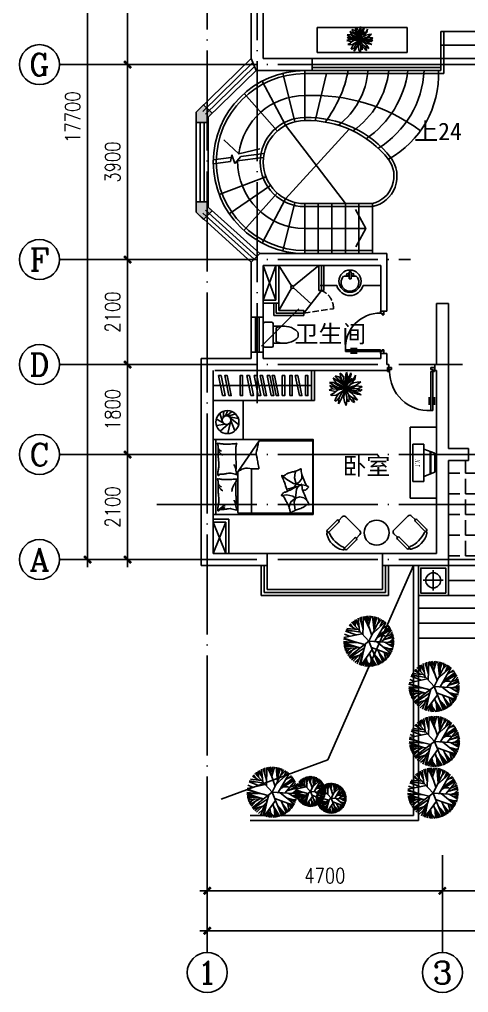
# Model space of a CAD drawing. Extents: x 68494 to 246694, y -171764 to -76879.
# Drawn here: x 95034 to 104010, y -140323 to -120858 of the extents above; entities that cross this region are included whole.
import ezdxf
from ezdxf.enums import TextEntityAlignment as Align

# ---------------------------------------------------------------- set-up
doc = ezdxf.new("R2010")
doc.units = 0
doc.header["$LTSCALE"] = 1000
doc.header["$MEASUREMENT"] = 0
for name, pattern in [('DASH', [0.35, 0.25, -0.1]), ('DOTE', [2.42, 2, -0.2, 0.02, -0.2]), ('HIDDEN', [7.5, 5, -2.5])]:
    doc.linetypes.add(name, pattern=pattern)
doc.layers.get('0').update_dxf_attribs({"linetype": 'CONTINUOUS'})
for name, color, linetype in [('AXIS', 3, 'CONTINUOUS'), ('AXIS_TEXT', 7, 'CONTINUOUS'), ('DOTE', 1, 'DOTE'), ('STAIR', 2, 'CONTINUOUS'), ('TOILET', 7, 'CONTINUOUS'), ('WALL', 4, 'CONTINUOUS'), ('WINDOW', 51, 'CONTINUOUS'), ('WINDOW_TEXT', 7, 'CONTINUOUS'), ('XIAN', 30, 'CONTINUOUS'), ('家具', 30, 'CONTINUOUS'), ('细部标注', 3, 'CONTINUOUS')]:
    doc.layers.add(name, color=color, linetype=linetype)
doc.styles.add('COMPLEX', font='COMPLEX')
doc.styles.add('DIM_FONT', font='SIMPLEX', dxfattribs={"width": 0.8})
doc.styles.add('HZTXT', font='', dxfattribs={"width": 0.7, "height": 600})
doc.styles.get("Standard").update_dxf_attribs({"font": ''})
doc.styles.get('HZTXT').set_extended_font_data('FangSong_GB2312')
doc.styles.get('Standard').set_extended_font_data('KaiTi_GB2312')
doc.dimstyles.new('AXIS', dxfattribs={"dimtxt": 300, "dimasz": 1, "dimexe": 250, "dimexo": 300, "dimgap": 150, "dimtad": 1, "dimdec": 0, "dimzin": 0, "dimdsep": 46, "dimtxsty": 'DIM_FONT', "dimblk": '_DIMX', "dimblk1": 'DIMBK1', "dimblk2": 'DIMBK1', "dimcen": 1, "dimse1": 1, "dimse2": 1, "dimclrt": 7, "dimadec": 0, "dimazin": 0, "dimtfac": 1, "dimtdec": 0, "dimtix": 1, "dimtmove": 2, "dimatfit": 3, "dimldrblk": '_DIMX', "dimfxl": 1, "dimtvp": 1.5, "dimtolj": 1, "dimtzin": 0, "dimarcsym": 0})

# ---------------------------------------------------------------- blocks, each defined once
blk = doc.blocks.new('_DIMX')
blk.add_line((-150, 0), (150, 0))
at = {"const_width": 50}
blk.add_lwpolyline([(-70, -70), (70, 70)], dxfattribs=at)
blk = doc.blocks.new('*D287')
at = {"color": 0, "linetype": 'ByBlock', "transparency": 16777216}
blk.add_line((114586, -139086), (98788, -139086), dxfattribs=at)
at = {"color": 0, "linetype": 'ByBlock', "transparency": 16777216, "rotation": 180.0000000000004}
blk.add_blockref('_DIMX', (98787, -139086), dxfattribs=at)
at = {"color": 0, "linetype": 'ByBlock', "transparency": 16777216}
blk.add_blockref('_DIMX', (114587, -139086), dxfattribs=at)
at = {"color": 7, "linetype": 'ByBlock', "transparency": 16777216, "insert": (105209, -138786), "char_height": 300, "attachment_point": 5, "style": 'DIM_FONT'}
blk.add_mtext('\\A1;15800', dxfattribs=at)
blk = doc.blocks.new('DIMBK1')
at = {"color": 0}
blk.add_line((-1, 0), (1, 0), dxfattribs=at)
blk.add_circle((0, 0), 0.25, dxfattribs=at)
blk = doc.blocks.new('_AXISO')
blk.add_circle((0, 0), 0.5)
at = {"layer": 'AXIS_TEXT', "style": 'COMPLEX', "width": 1.041667}
blk.add_attdef('A', text='', height=0.56, dxfattribs=at).set_placement((-0.25, -0.28), (0.25, -0.28), align=Align.FIT)
blk = doc.blocks.new('*D280')
at = {"color": 0, "linetype": 'ByBlock', "transparency": 16777216}
blk.add_line((97195, -127762), (97195, -129560), dxfattribs=at)
for p, rotation in [((97195, -127761), 90), ((97195, -129561), 270)]:
    blk.add_blockref('_DIMX', p, dxfattribs=dict(at, rotation=rotation))
at = {"color": 7, "linetype": 'ByBlock', "transparency": 16777216, "insert": (96895, -128661), "char_height": 300, "attachment_point": 5, "rotation": 90, "style": 'DIM_FONT'}
blk.add_mtext('\\A1;1800', dxfattribs=at)
blk = doc.blocks.new('*D279')
at = {"color": 0, "linetype": 'ByBlock', "transparency": 16777216}
blk.add_line((96395, -113963), (96395, -131660), dxfattribs=at)
for p, rotation in [((96395, -113962), 90), ((96395, -131661), 270)]:
    blk.add_blockref('_DIMX', p, dxfattribs=dict(at, rotation=rotation))
at = {"color": 7, "linetype": 'ByBlock', "transparency": 16777216, "insert": (96095, -122812), "char_height": 300, "attachment_point": 5, "rotation": 90, "style": 'DIM_FONT'}
blk.add_mtext('\\A1;17700', dxfattribs=at)
blk = doc.blocks.new('*D278')
at = {"color": 0, "linetype": 'ByBlock', "transparency": 16777216}
blk.add_line((103486, -138287), (98788, -138287), dxfattribs=at)
at = {"color": 0, "linetype": 'ByBlock', "transparency": 16777216, "rotation": 180}
blk.add_blockref('_DIMX', (98787, -138287), dxfattribs=at)
at = {"color": 0, "linetype": 'ByBlock', "transparency": 16777216}
blk.add_blockref('_DIMX', (103487, -138287), dxfattribs=at)
at = {"color": 7, "linetype": 'ByBlock', "transparency": 16777216, "insert": (101137, -137987), "char_height": 300, "attachment_point": 5, "style": 'DIM_FONT'}
blk.add_mtext('\\A1;4700', dxfattribs=at)
blk = doc.blocks.new('*D277')
at = {"color": 0, "linetype": 'ByBlock', "transparency": 16777216}
blk.add_line((105986, -138287), (103488, -138287), dxfattribs=at)
at = {"color": 0, "linetype": 'ByBlock', "transparency": 16777216, "rotation": 180}
blk.add_blockref('_DIMX', (103487, -138287), dxfattribs=at)
at = {"color": 0, "linetype": 'ByBlock', "transparency": 16777216}
blk.add_blockref('_DIMX', (105987, -138287), dxfattribs=at)
at = {"color": 7, "linetype": 'ByBlock', "transparency": 16777216, "insert": (104737, -137987), "char_height": 300, "attachment_point": 5, "style": 'DIM_FONT'}
blk.add_mtext('\\A1;2500', dxfattribs=at)
blk = doc.blocks.new('M_F12')
for p, q in [((-217, 272), (-301, 404)), ((-173, 169), (-281, 418)), ((-230, 401), (-268, 426)), ((-100, 254), (-258, 432)), ((-188, 353), (-230, 448)), ((-157, 318), (-210, 458)), ((-160, 406), (-203, 461)), ((3, -3), (-187, 473)), ((-25, 291), (-150, 481)), ((-91, 392), (-119, 490)), ((-7, 239), (-97, 495)), ((-45, 438), (-80, 498)), ((-63, 162), (166, 478)), ((-42, 338), (-48, 502)), ((38, 410), (-32, 504)), ((55, 324), (19, 505)), ((84, 365), (44, 503)), ((65, 431), (77, 499)), ((70, 48), (192, 468)), ((74, 400), (125, 490)), ((112, 194), (171, 476)), ((112, 194), (316, 397)), ((154, 236), (234, 449)), ((193, 340), (281, 422)), ((-366, 136), (-460, 205)), ((-158, 7), (-444, 238)), ((-435, 254), (-300, 215)), ((-339, 152), (-435, 254)), ((-47, 123), (-430, 262)), ((-369, 272), (-415, 286)), ((-322, 223), (-400, 306)), ((-350, 252), (-380, 330)), ((-324, 317), (-367, 344)), ((-300, 215), (-344, 368)), ((-316, 273), (-333, 377)), ((-200, 231), (-321, 388)), ((3, -3), (406, 307)), ((93, 128), (390, 326)), ((192, 274), (382, 335)), ((192, 142), (392, 324)), ((250, 292), (349, 369)), ((251, 126), (449, 241)), ((331, 172), (426, 278)), ((402, 157), (459, 221)), ((3, -3), (-505, 29)), ((-372, 20), (-505, -19)), ((-449, -3), (-505, 4)), ((-407, 22), (-503, 44)), ((-399, 67), (-501, 57)), ((-416, 7), (-501, -67)), ((-419, 80), (-497, 87)), ((-316, 17), (-489, 122)), ((-420, 150), (-483, 142)), ((-293, 116), (-476, 165)), ((-251, 13), (-452, -229)), ((-116, 4), (-337, -380)), ((87, 61), (509, -51)), ((164, 121), (490, 141)), ((202, 123), (510, 27)), ((206, 30), (511, 4)), ((286, 97), (502, 95)), ((293, 22), (510, 21)), ((304, 4), (507, -65)), ((338, 81), (510, 21)), ((356, 133), (472, 193)), ((368, 96), (497, 116)), ((396, 63), (506, 69)), ((433, 173), (482, 166)), ((441, 138), (487, 151)), ((-387, -61), (-499, -80)), ((-289, -32), (-497, -92)), ((-346, -49), (-491, -123)), ((-348, -104), (-482, -153)), ((-415, -129), (-469, -192)), ((-266, -173), (-445, -242)), ((-158, -70), (-441, -241)), ((-184, -114), (-420, -284)), ((-225, -110), (-320, -109)), ((-74, -158), (-320, -395)), ((3, -3), (-224, -458)), ((-55, -120), (73, -506)), ((3, -3), (352, -384)), ((121, -132), (109, -500)), ((143, -155), (505, -79)), ((171, -186), (456, -234)), ((257, -131), (468, -208)), ((390, -103), (491, -144)), ((-374, -215), (-432, -266)), ((-337, -224), (-414, -293)), ((-313, -285), (-402, -309)), ((-263, -252), (-384, -333)), ((-141, -223), (-328, -389)), ((-255, -375), (-303, -409)), ((-225, -304), (-276, -427)), ((-165, -340), (-259, -438)), ((-114, -344), (-159, -485)), ((-117, -244), (-110, -498)), ((-101, -211), (-72, -506)), ((13, -325), (-43, -509)), ((-12, -249), (101, -502)), ((118, -248), (185, -478)), ((149, -356), (149, -490)), ((191, -208), (219, -463)), ((200, -294), (276, -432)), ((208, -363), (266, -438)), ((220, -240), (441, -261)), ((272, -245), (396, -326)), ((278, -303), (279, -430)), ((279, -361), (302, -414)), ((289, -206), (463, -220)), ((308, -336), (318, -402)), ((331, -283), (375, -349)), ((-193, -396), (-183, -476)), ((-141, -428), (-132, -493)), ((-8, -392), (46, -509)), ((11, -432), (-4, -511))]:
    blk.add_line(p, q)
at = {"width": 0.8, "flags": 9}
for tag, p in [('YSIZE', (-6, 0)), ('XSIZE', (-6, 0)), ('YSIZE', (3, 0)), ('XSIZE', (0, -6))]:
    blk.add_attdef(tag, p, '', height=0.2, dxfattribs=at)
blk = doc.blocks.new('M_C54TQD')
for p, q in [((0, -52), (1500, -52)), ((26, -509), (26, -1968)), ((853, -489), (46, -489)), ((853, -489), (1472, -916)), ((46, -761), (915, -761)), ((1472, -1968), (1472, -916)), ((161, -1514), (137, -1518)), ((255, -1552), (161, -1514)), ((324, -1645), (255, -1552)), ((395, -1471), (369, -1593)), ((381, -1368), (395, -1471)), ((528, -1559), (509, -1470)), ((698, -1472), (623, -1603)), ((778, -1368), (698, -1472)), ((90, -1638), (87, -1645)), ((188, -1621), (90, -1638)), ((257, -1618), (188, -1621)), ((324, -1645), (257, -1618)), ((369, -1593), (324, -1645)), ((324, -1645), (510, -1664)), ((324, -1645), (355, -1728)), ((355, -1728), (335, -1810)), ((510, -1664), (560, -1700)), ((548, -1617), (528, -1559)), ((605, -1658), (548, -1617)), ((560, -1700), (572, -1709)), ((605, -1658), (594, -1752)), ((623, -1603), (605, -1658)), ((605, -1658), (734, -1626)), ((605, -1658), (655, -1721)), ((655, -1721), (720, -1769)), ((734, -1626), (837, -1640)), ((837, -1640), (873, -1660)), ((335, -1810), (281, -1873)), ((592, -1767), (580, -1861)), ((720, -1769), (813, -1769)), ((46, -1988), (1452, -1988))]:
    blk.add_line(p, q)
blk.add_lwpolyline([(0, -2000), (0, 0), (1500, 0), (1500, -2000)], close=True)
for points in [[(101, -127, -0.263368), (73, -108, -0.494818), (82, -89, -0.049225), (100, -88, -0.036831), (124, -89, -0.031893), (161, -97, 0.035782), (195, -104, 0.032941), (285, -110, 0.026564), (396, -104, 0.017905), (434, -99, -0.033397), (454, -97, -0.03204), (491, -97, 0.018442), (555, -101, 0.010837), (620, -100, 0.014624), (668, -97, 0.111249), (691, -89, -0.153708), (708, -86, -0.076444), (715, -87, -0.215512), (717, -89, -0.585858), (714, -92, 0.363489), (709, -95, 0.191716), (709, -106, -0.129675), (711, -123, -0.01735), (708, -140, 0.019326), (706, -155, 0.018818), (699, -223, 0.021828), (698, -283, 0.006204), (700, -316, 0.001963), (706, -423, 0.028341), (710, -459, -0.117014), (709, -468, -0.36606), (708, -469, -0.03973), (694, -466, -0.048309), (681, -461, 0.062981), (670, -457, 0.04058), (647, -454, 0.014345), (580, -451, 0.005484), (454, -452, 0.007153), (358, -455, 0.008762), (316, -458, -0.008153), (270, -461, -0.06251), (213, -456, 0.078669), (167, -454, 0.047825), (145, -459, -0.034494), (114, -466, -0.023571), (89, -469, -0.510228), (88, -468), (95, -438), (116, -356, 0.073041), (118, -336, 0.023305), (112, -275, 0.018299), (108, -252, -0.01097), (101, -214, -0.042281), (98, -180, -0.027201), (101, -126)], [(99, -143, -0.05369), (114, -156, -0.070312), (122, -168, -0.015448), (125, -177, -0.013244), (129, -187, -0.082127), (132, -205, -0.064164), (129, -228)], [(101, -127, -0.077379), (136, -152, -0.077379), (161, -187, -0.047525), (171, -211, -0.047525), (176, -238)], [(575, -101, 0.027842), (551, -111, 0.048685), (539, -119, 0.023666), (511, -144, 0.031223), (492, -164, 0.046801), (486, -172, 0.023191), (478, -189)], [(657, -95, 0.088153), (622, -98, 0.088153), (591, -114, 0.077547), (569, -135, 0.077547), (555, -162)], [(810, -127, -0.263368), (782, -108, -0.494818), (791, -89, -0.049225), (809, -88, -0.036831), (833, -89, -0.031893), (871, -97, 0.035782), (905, -104, 0.032941), (994, -110, 0.026564), (1106, -104, 0.017905), (1143, -99, -0.033397), (1163, -97, -0.03204), (1200, -97, 0.018442), (1265, -101, 0.010837), (1329, -100, 0.014624), (1377, -97, 0.111249), (1400, -89, -0.153708), (1417, -86, -0.076444), (1424, -87, -0.215512), (1426, -89, -0.585858), (1423, -92, 0.363489), (1419, -95, 0.191716), (1419, -106, -0.129675), (1421, -123, -0.01735), (1418, -140, 0.019326), (1415, -155, 0.018818), (1408, -223, 0.021828), (1407, -283, 0.006204), (1409, -316, 0.001963), (1415, -423, 0.028341), (1419, -459, -0.117014), (1419, -468, -0.36606), (1417, -469, -0.03973), (1404, -466, -0.048309), (1390, -461, 0.062981), (1379, -457, 0.04058), (1356, -454, 0.014345), (1289, -451, 0.005484), (1164, -452, 0.007153), (1067, -455, 0.008762), (1025, -458, -0.008153), (979, -461, -0.06251), (922, -456, 0.078669), (877, -454, 0.047825), (854, -459, -0.034494), (823, -466, -0.023571), (798, -469, -0.510228), (797, -468), (805, -438), (825, -356, 0.073041), (827, -336, 0.023305), (821, -275, 0.018299), (817, -252, -0.01097), (810, -214, -0.042281), (807, -180, -0.027201), (810, -126)], [(1284, -101, 0.027842), (1260, -111, 0.048685), (1248, -119, 0.023666), (1220, -144, 0.031223), (1201, -164, 0.046801), (1196, -172, 0.023191), (1188, -189)], [(1366, -95, 0.088153), (1332, -98, 0.088153), (1300, -114, 0.077547), (1279, -135, 0.077547), (1265, -162)], [(661, -455, 0.016108), (622, -429, 0.024599), (595, -414, 0.009477), (546, -391, 0.015937), (516, -378, 0.072521), (500, -375, 0.033339), (463, -375)], [(191, -454, 0.009729), (219, -445, 0.009729), (246, -435, 0.007971), (267, -426, 0.007971), (289, -416)], [(853, -489, -0.085272), (917, -599, -0.124044), (926, -686), (912, -782), (914, -912)], [(901, -454, 0.009729), (928, -445, 0.009729), (955, -435, 0.007971), (977, -426, 0.007971), (998, -416)], [(914, -912, 0.007867), (1032, -894, 0.009508), (1128, -876, 0.006616), (1193, -862, -0.023828), (1212, -858, -0.080713), (1230, -859, -0.009591), (1383, -891, -0.013133), (1416, -899, -0.007859), (1472, -916)], [(464, -1480, 0.025626), (476, -1478, 0.0108), (605, -1436, 0.00456), (692, -1405, 0.01125), (727, -1391, 0.069394), (746, -1380, -0.079756), (763, -1371, -0.106399), (778, -1368, -0.328642), (782, -1372, -0.299547), (779, -1378, 0.189917), (774, -1387, 0.033518), (773, -1397, 0.075627), (773, -1402, 0.053489), (776, -1410, 0.017838), (788, -1432, 0.038394), (805, -1456, -0.059529), (816, -1472, -0.035943), (826, -1498, -0.011245), (852, -1585, -0.006203), (862, -1624, 0.010783), (868, -1647, 0.019485), (873, -1660, 0.005062), (892, -1710, 0.101392), (909, -1736, -0.223768), (914, -1749, -0.25558), (911, -1754, -0.081563), (895, -1759, -0.071805), (878, -1759, 0.069985), (861, -1759, 0.03546), (801, -1772, 0.029432), (732, -1797, 0.001554), (699, -1811, -0.00152), (665, -1826, -0.004735), (629, -1840, 0.00382), (586, -1859, 0.296001), (564, -1891, -0.649774), (542, -1900, -0.02319), (538, -1895, 0.0288), (534, -1892, 0.005727), (527, -1886, -0.004358), (519, -1878, -0.027528), (502, -1861, -0.046214), (493, -1850, -0.194121), (490, -1833, 0.133719), (489, -1809, 0.005779), (482, -1787, 0.008882)]]:
    blk.add_lwpolyline(points, format="xyb")
blk.add_lwpolyline([(58, -1583, 0.101392), (40, -1559, -0.223768), (34, -1546, -0.25558), (36, -1541, -0.081563), (52, -1535, -0.071805), (69, -1534, 0.069985), (86, -1532, 0.03546), (145, -1515, 0.029432), (211, -1485, 0.001554), (244, -1468, -0.00152), (276, -1451, -0.004735), (311, -1433, 0.00382), (353, -1412, 0.296001), (372, -1378, -0.649774), (393, -1367, -0.02319), (398, -1372, 0.0288), (402, -1375, 0.005727), (409, -1380, -0.004358), (418, -1387, -0.027528), (436, -1403, -0.046214), (445, -1414, -0.194121), (450, -1430, 0.133719), (453, -1454, 0.011505), (471, -1496, 0.008882), (497, -1550, 0.012426), (535, -1618, -0.033612), (547, -1644), (570, -1701), (588, -1744, 0.224341), (603, -1757, -0.722772), (603, -1766, -0.103513), (599, -1767, 0.053465), (592, -1767, 0.030109), (569, -1772, -0.031436), (547, -1776, -0.05324), (532, -1776, 0.05518), (517, -1777, 0.056271), (492, -1783, 0.0108), (366, -1835, 0.00456), (281, -1873, 0.01125), (247, -1889, 0.069394), (229, -1902, -0.079756), (213, -1912, -0.106399), (199, -1915, -0.328642), (195, -1912, -0.299547), (196, -1906, 0.189917), (201, -1896, 0.033518), (202, -1886, 0.075627), (201, -1882, 0.053489), (197, -1874, 0.017838), (184, -1853, 0.038394), (165, -1830, -0.059529), (153, -1815, -0.035943), (140, -1790, -0.011245), (108, -1705, -0.006203), (95, -1667, 0.010783), (87, -1645, 0.019485), (82, -1632, 0.005062)], format="xyb", close=True)
for centre, start, end in [((46, -509), 90, 180), ((46, -741), 180, 270), ((46, -1968), 180, 270), ((1452, -1968), 270, 0)]:
    blk.add_arc(centre, 20, start, end)
at = {"style": 'DIM_FONT', "width": 0.8, "flags": 9}
for tag in ['XSIZE', 'YSIZE']:
    blk.add_attdef(tag, (0, 0), '', height=0.5, dxfattribs=at)
blk = doc.blocks.new('*D276')
at = {"color": 0, "linetype": 'ByBlock', "transparency": 16777216}
blk.add_line((97195, -129562), (97195, -131660), dxfattribs=at)
for p, rotation in [((97195, -129561), 90), ((97195, -131661), 270)]:
    blk.add_blockref('_DIMX', p, dxfattribs=dict(at, rotation=rotation))
at = {"color": 7, "linetype": 'ByBlock', "transparency": 16777216, "insert": (96895, -130611), "char_height": 300, "attachment_point": 5, "rotation": 90, "style": 'DIM_FONT'}
blk.add_mtext('\\A1;2100', dxfattribs=at)
blk = doc.blocks.new('M_C32CXI')
for p, q in [((-188, 275), (87, 275)), ((87, 225), (-188, 225)), ((212, 250), (112, 250)), ((262, 200), (262, -200)), ((-188, -225), (87, -225)), ((87, -275), (-188, -275)), ((212, -250), (112, -250))]:
    blk.add_line(p, q)
for centre, radius, start, end in [((111, 0), 426, 148.1092, 211.8908), ((-227, 210), 28.1, 338.7607, 148.1092), ((314, 0), 552, 158.7607, 201.2393), ((-188, 250), 25, 90, 270), ((87, 250), 25, 270, 90), ((212, 200), 50, 0, 90), ((-227, -210), 28.1, 211.8908, 21.2393), ((-188, -250), 25, 90, 270), ((87, -250), 25, 270, 90), ((212, -200), 50, 270, 0)]:
    blk.add_arc(centre, radius, start, end)
at = {"width": 0.8, "flags": 9}
for tag in ['XSIZE', 'YSIZE']:
    blk.add_attdef(tag, (0, 0), '', height=0.5, dxfattribs=at)
blk = doc.blocks.new('TV1')
for p, q in [((-273, 122), (-192, 342)), ((-226, 249), (224, 249)), ((-220, 266), (218, 266)), ((-192, 342), (190, 342)), ((190, 342), (271, 122)), ((-377, 122), (373, 122)), ((-377, -98), (-377, 122)), ((373, 122), (373, -98)), ((373, -98), (-377, -98))]:
    blk.add_line(p, q)
at = {"style": 'HZTXT', "width": 0.763189}
blk.add_text('T.V.', height=100, dxfattribs=at).set_placement((-85, -51), (93, -51), align=Align.FIT)
blk = doc.blocks.new('*D275')
at = {"color": 0, "linetype": 'ByBlock', "transparency": 16777216}
blk.add_line((97195, -121762), (97195, -125660), dxfattribs=at)
for p, rotation in [((97195, -121761), 90), ((97195, -125661), 270)]:
    blk.add_blockref('_DIMX', p, dxfattribs=dict(at, rotation=rotation))
at = {"color": 7, "linetype": 'ByBlock', "transparency": 16777216, "insert": (96895, -123711), "char_height": 300, "attachment_point": 5, "rotation": 90, "style": 'DIM_FONT'}
blk.add_mtext('\\A1;3900', dxfattribs=at)
blk = doc.blocks.new('*D274')
at = {"color": 0, "linetype": 'ByBlock', "transparency": 16777216}
blk.add_line((97195, -125662), (97195, -127760), dxfattribs=at)
for p, rotation in [((97195, -125661), 90), ((97195, -127761), 270)]:
    blk.add_blockref('_DIMX', p, dxfattribs=dict(at, rotation=rotation))
at = {"color": 7, "linetype": 'ByBlock', "transparency": 16777216, "insert": (96895, -126711), "char_height": 300, "attachment_point": 5, "rotation": 90, "style": 'DIM_FONT'}
blk.add_mtext('\\A1;2100', dxfattribs=at)
blk = doc.blocks.new('M_E24TTP')
at = {"layer": 'TOILET', "color": 7}
for p, q in [((-170, 200), (-170, 430)), ((170, 200), (170, 430)), ((-220, 200), (220, 200)), ((-140, 260), (140, 260)), ((-250, 30), (-250, 170)), ((220, 0), (-220, 0)), ((250, 170), (250, 30))]:
    blk.add_line(p, q, dxfattribs=at)
for centre, radius, start, end in [((227, 413), 398, 143.3619, 202.5495), ((0, 590), 110, 33.4509, 146.5491), ((-227, 413), 398, 337.4505, 36.6381), ((-220, 170), 30, 90, 180), ((220, 170), 30, 0, 90), ((-220, 30), 30, 180, 270), ((220, 30), 30, 270, 0)]:
    blk.add_arc(centre, radius, start, end, dxfattribs=at)
at = {"style": 'DIM_FONT', "width": 0.8, "flags": 9}
for tag in ['XSIZE', 'YSIZE']:
    blk.add_attdef(tag, (0, 0), '', height=0.5, dxfattribs=at)
blk = doc.blocks.new('M_C5')
for p, q in [((-60, 63), (-50, 152)), ((-28, 86), (7, 160)), ((-9, 88), (59, 149)), ((-54, -14), (-154, 45)), ((-71, 21), (-106, 120)), ((12, 83), (112, 114)), ((26, 75), (152, 50)), ((42, 53), (156, -35)), ((48, 21), (102, -123)), ((-26, -30), (-153, -47)), ((14, -26), (-99, -126)), ((41, -2), (5, -160))]:
    blk.add_line(p, q)
for centre, radius in [((0, 0), 160), ((-11, 28), 60)]:
    blk.add_circle(centre, radius)
at = {"width": 0.8, "flags": 9}
for tag in ['XSIZE', 'YSIZE']:
    blk.add_attdef(tag, (0, 0), '', height=0.5, dxfattribs=at)
blk = doc.blocks.new('M_A23MCU')
for p, q in [((-0.454, 0.081), (-0.454, 0.905)), ((-0.454, 0.905), (-0.413, 0.905)), ((-0.413, 0.905), (-0.413, 0.081)), ((-0.489, 0.782), (-0.489, 0.624)), ((-0.378, 0.782), (-0.378, 0.624)), ((-0.495, -0.002), (-0.495, 0.081)), ((-0.495, 0.081), (-0.454, 0.081)), ((-0.413, 0.081), (-0.454, 0.081)), ((-0.454, 0.081), (-0.454, 0.039)), ((-0.454, 0.039), (-0.413, 0.039)), ((-0.413, 0.039), (-0.413, -0.002)), ((0.412, 0.039), (0.412, -0.002)), ((0.453, 0.039), (0.412, 0.039)), ((0.453, 0.081), (0.453, 0.039)), ((0.494, 0.081), (0.453, 0.081)), ((0.494, -0.002), (0.494, 0.081)), ((-0.413, -0.002), (-0.495, -0.002)), ((-0.495, -0.002), (-0.495, -0.002)), ((0.412, -0.002), (0.494, -0.002)), ((0.494, -0.002), (0.494, -0.002))]:
    blk.add_line(p, q)
blk.add_arc((-0.372, 0.082), 0.825, 359.9283, 92.866)
blk = doc.blocks.new('M_F3')
for p, q in [((-379, 338), (-344, 250)), ((-336, 298), (-379, 338)), ((-260, 250), (-336, 298)), ((-184, 352), (-317, 396)), ((-317, 396), (-270, 321)), ((-270, 321), (-143, 227)), ((-105, 242), (-184, 352)), ((-137, 463), (-172, 477)), ((-172, 477), (-155, 384)), ((-155, 384), (-89, 196)), ((-65, 367), (-137, 463)), ((-50, 223), (-65, 367)), ((-1, 371), (16, 486)), ((3, 267), (-1, 371)), ((26, 511), (42, 438)), ((42, 438), (49, 319)), ((49, 319), (46, 206)), ((49, 309), (118, 392)), ((160, 396), (86, 275)), ((87, 205), (184, 321)), ((118, 392), (151, 452)), ((151, 452), (149, 488)), ((149, 488), (172, 452)), ((172, 452), (160, 396)), ((184, 321), (160, 227)), ((176, 235), (262, 331)), ((262, 331), (301, 415)), ((301, 415), (277, 286)), ((-405, 13), (-504, -36)), ((-468, 83), (-494, 98)), ((-494, 98), (-398, 71)), ((-490, 194), (-367, 196)), ((-363, 102), (-490, 194)), ((-435, 39), (-468, 83)), ((-393, 2), (-435, 39)), ((-398, 71), (-285, 27)), ((-202, -25), (-393, 2)), ((-367, 196), (-250, 117)), ((-237, 44), (-363, 102)), ((-344, 250), (-280, 177)), ((-285, 27), (-153, -2)), ((-280, 177), (-178, 123)), ((-157, 187), (-260, 250)), ((-250, 117), (-45, 15)), ((-67, 21), (-237, 44)), ((-178, 123), (-91, 75)), ((-45, 102), (-157, 187)), ((-157, -111), (1, 3)), ((-143, 227), (-77, 167)), ((1, 3), (-126, -140)), ((-120, -276), (1, 3)), ((1, 3), (-116, -15)), ((-91, 75), (1, 3)), ((-89, 196), (1, 3)), ((1, 3), (-67, 21)), ((-11, 137), (-50, 223)), ((1, 3), (-42, -144)), ((-17, 89), (3, 267)), ((1, 3), (-17, 89)), ((1, 3), (14, 71)), ((170, 60), (1, 3)), ((57, 58), (1, 3)), ((1, 3), (248, 58)), ((155, 8), (1, 3)), ((1, 3), (88, -178)), ((83, -65), (1, 3)), ((270, -77), (1, 3)), ((7, -140), (1, 3)), ((14, 71), (80, 173)), ((46, 206), (24, 94)), ((86, 275), (35, 153)), ((106, 92), (57, 58)), ((87, 205), (58, 144)), ((80, 173), (176, 235)), ((166, 158), (106, 92)), ((141, 130), (236, 181)), ((275, 6), (155, 8)), ((197, 198), (166, 158)), ((229, 81), (170, 60)), ((277, 286), (197, 198)), ((295, 104), (229, 81)), ((236, 181), (355, 202)), ((248, 58), (334, 89)), ((371, 4), (275, 6)), ((390, 158), (295, 104)), ((330, 5), (453, -38)), ((334, 89), (402, 85)), ((355, 202), (460, 215)), ((454, 39), (371, 4)), ((460, 215), (390, 158)), ((402, 85), (482, 73)), ((507, 60), (454, 39)), ((482, 73), (507, 60)), ((-504, -36), (-311, -82)), ((-363, -136), (-468, -188)), ((-468, -188), (-414, -205)), ((-414, -205), (-287, -190)), ((-293, -71), (-363, -136)), ((-303, -280), (-334, -374)), ((-260, -209), (-303, -280)), ((-227, -32), (-293, -71)), ((-287, -190), (-157, -111)), ((-270, -355), (-204, -288)), ((-195, -134), (-260, -209)), ((-116, -15), (-227, -32)), ((-200, -269), (-219, -455)), ((-126, -140), (-200, -269)), ((-176, -399), (-120, -276)), ((-153, -2), (-82, -10)), ((-42, -144), (-56, -288)), ((-56, -288), (-32, -384)), ((36, -242), (7, -140)), ((40, -370), (36, -242)), ((164, -117), (83, -65)), ((108, -265), (85, -173)), ((88, -178), (180, -255)), ((98, -395), (106, -265)), ((342, -59), (103, -28)), ((106, -265), (207, -386)), ((109, -82), (260, -134)), ((246, -199), (164, -117)), ((180, -255), (262, -299)), ((246, -367), (203, -267)), ((324, -294), (246, -199)), ((260, -134), (357, -167)), ((377, -132), (270, -77)), ((359, -349), (324, -294)), ((447, -73), (342, -59)), ((357, -167), (468, -188)), ((468, -188), (377, -132)), ((507, -23), (447, -73)), ((453, -38), (507, -23)), ((-334, -374), (-270, -355)), ((-219, -455), (-176, -399)), ((-32, -384), (14, -505)), ((14, -505), (40, -370)), ((40, -311), (98, -395)), ((207, -386), (271, -420)), ((271, -420), (246, -367)), ((262, -299), (359, -349))]:
    blk.add_line(p, q)
at = {"width": 0.8, "flags": 9}
for tag, p in [('XSIZE', (-2, 0)), ('YSIZE', (0, 0))]:
    blk.add_attdef(tag, p, '', height=0.2, dxfattribs=at)
blk = doc.blocks.new('M_E33IEP')
for p, q in [((44, -21), (44, 20)), ((44, 20), (194, 20)), ((135, 135), (135, 20)), ((194, 20), (194, -21)), ((194, -21), (44, -21)), ((135, -21), (135, -144))]:
    blk.add_line(p, q)
for centre, radius in [((248, -5), 246), ((106, 56), 26.7), ((105, -55), 26.7)]:
    blk.add_circle(centre, radius)
blk.add_arc((274, -5), 197, 225.2527, 134.7473)
at = {"style": 'DIM_FONT', "width": 0.8, "flags": 9}
for tag in ['XSIZE', 'YSIZE']:
    blk.add_attdef(tag, (0, 0), '', height=0.5, dxfattribs=at)
at = {"width": 0.8, "flags": 9}
for tag in ['YSIZE', 'XSIZE']:
    blk.add_attdef(tag, (2, -251), '', height=150, dxfattribs=at)
blk = doc.blocks.new('*D273')
at = {"color": 0, "linetype": 'ByBlock', "transparency": 16777216}
blk.add_line((97195, -114562), (97195, -121760), dxfattribs=at)
for p, rotation in [((97195, -114561), 90), ((97195, -121761), 270)]:
    blk.add_blockref('_DIMX', p, dxfattribs=dict(at, rotation=rotation))
at = {"color": 7, "linetype": 'ByBlock', "transparency": 16777216, "insert": (96895, -118161), "char_height": 300, "attachment_point": 5, "rotation": 90, "style": 'DIM_FONT'}
blk.add_mtext('\\A1;7200', dxfattribs=at)

msp = doc.modelspace()

# ---------------------------------------------------------------- hatches: boundary and pattern name
h = msp.add_hatch(color=256)
h.paths.add_polyline_path([(98787.4, -122638.1), (98714.1, -122564.7), (98567.3, -122711.6), (98567.3, -122919.2), (98787.4, -122919.2)])
h.paths.add_polyline_path([(98787.4, -124503.3), (98567.3, -124503.3), (98567.3, -124711), (98714.1, -124857.8), (98787.4, -124784.5)])
h.paths.add_polyline_path([(98807.3, -124611.6), (98807.3, -124503.3), (98787.4, -124503.3), (98787.4, -124784.5), (98883.8, -124688.1)])
h.paths.add_polyline_path([(98787.4, -122638.1), (98787.4, -122919.2), (98807.3, -122919.2), (98807.3, -122811), (98883.8, -122734.4)])
at = {"layer": '细部标注'}
h = msp.add_hatch(dxfattribs=at)
h.set_pattern_fill('ANGLE', color=8, scale=1500, style=0)
h.set_pattern_definition([(0, (0, 0), (0, 412.5), [300, -112.5]), (90, (0, 0), (-412.5, 3e-14), [300, -112.5])])
h.paths.add_polyline_path([(113287.4, -120702), (113287.4, -120102), (112787.4, -120102), (112787.4, -121991.6), (113345.3, -122549.4), (113507.4, -122711.6), (113507.4, -122940.9), (113507.4, -125481.7), (113507.4, -125711), (113345.3, -125873.1), (112787.4, -126431), (112787.4, -126661.3), (113281.4, -126661.3), (114346.7, -126661.3), (114766.8, -126241.2), (114766.8, -122181.4)])
h.paths.add_polyline_path([(112787.4, -120102), (110107.3, -120102), (110107.3, -121041.3), (110507.1, -121041.3), (110507.1, -121641.3), (111257.8, -121641.3), (111257.8, -121691.6), (111293.1, -121691.6), (111293.1, -120891.8), (111333.1, -120891.8, -0.4293119), (112173, -121691.6), (112207.8, -121691.6), (112207.8, -121641.3), (112437.1, -121641.3), (112599.3, -121803.4), (112787.4, -121991.6)])
h.paths.add_polyline_path([(114346.7, -126661.3), (113287.4, -126661.3), (112787.4, -126661.3), (112787.4, -130561.3), (113287.4, -130561.3), (113287.4, -127720.5)])
h.paths.add_polyline_path([(112787.4, -126661.3), (112557.1, -126661.3), (112437.1, -126781.3), (112207.8, -126781.3), (112107.1, -126781.3), (112107.1, -127381.3), (111707.4, -127381.3), (111707.4, -128268.8), (111707.4, -129768.8), (111707.4, -130561.3), (112787.4, -130561.3)])
h.paths.add_polyline_path([(113287.4, -130561.3), (112787.4, -130561.3), (112787.4, -131661.3), (113287.4, -131661.3)])
h.paths.add_polyline_path([(112787.4, -130561.3), (111707.4, -130561.3), (111707.4, -130681.3), (111587.4, -130681.3), (111587.4, -131486.9, -0.4142136), (111761.8, -131661.3), (112787.4, -131661.3)])
h.paths.add_polyline_path([(111587.4, -130681.3), (111467.4, -130681.3), (109987.4, -130681.3), (109987.4, -131661.3), (111413.1, -131661.3, -0.4142136), (111587.4, -131486.9)])
h.paths.add_polyline_path([(109987.4, -130681.3), (108937.4, -130681.3), (107037.7, -130681.3), (105987.4, -130681.3), (105987.4, -131661.3), (109987.4, -131661.3)])
h.paths.add_polyline_path([(105987.4, -130681.3), (105867.3, -130681.3), (105867.3, -130561.3), (104541.5, -130561.3, -0.1345811), (104562.5, -130637.8, -1), (104262.5, -130637.8, -0.1345811), (104283.5, -130561.3), (103607.3, -130561.3), (103607.3, -131661.3), (105987.4, -131661.3)])
h.paths.add_polyline_path([(105867.3, -129681.3), (105487.3, -129681.3), (105437.3, -129681.3), (105387.8, -129681.3), (105387.8, -129561.3), (105338.3, -129561.3), (104006.8, -129561.3), (104006.8, -129681.3), (103607.3, -129681.3), (103607.3, -130561.3), (104283.5, -130561.3, -0.569702), (104541.5, -130561.3), (105867.3, -130561.3)])
h.paths.add_polyline_path([(104415.4, -131274.6), (105265.8, -131274.6), (105265.8, -130715.6), (104415.4, -130715.6)], flags=24)
h.paths.add_polyline_path([(103889.5, -130368.2), (104999.5, -130368.2), (104999.5, -129918.2), (103889.5, -129918.2)], flags=24)

# ---------------------------------------------------------------- linework, layer by layer
for p, q in [((98883.8, -122734.4), (98714.1, -122564.7)), ((98807.3, -122919.2), (98567.3, -122919.2))]:
    msp.add_line(p, q)
for points in [[(98567.3, -122919.2), (98567.3, -122711.6), (98714.1, -122564.7), (98883.8, -122734.4), (98807.3, -122811), (98807.3, -122919.2), (98567.3, -122919.2)], [(98567.3, -124503.3), (98567.3, -124711), (98714.1, -124857.8), (98883.8, -124688.1), (98807.3, -124611.6), (98807.3, -124503.3), (98567.3, -124503.3)]]:
    msp.add_lwpolyline(points, close=True)
at = {"layer": 'AXIS'}
for p, q in [((95833.7, -121761.3), (97901.3, -121761.3)), ((95833.7, -125661.3), (97901.3, -125661.3)), ((95833.7, -127761.3), (97901.3, -127761.3)), ((95833.7, -129561.3), (97901.3, -129561.3)), ((95833.7, -131661.3), (97901.3, -131661.3)), ((98787.4, -139523.1), (98787.4, -137574.3)), ((103487.4, -139523.1), (103487.4, -137574.3))]:
    msp.add_line(p, q, dxfattribs=at)
at = {"layer": 'DOTE'}
for p, q in [((98787.4, -114221.5), (98787.4, -138436.1)), ((99787.6, -128532.5), (99787.6, -114243.4)), ((97776, -121761.3), (111759.1, -121761.3)), ((97776, -125661.3), (102847.9, -125661.3)), ((100620.5, -126650), (99874.5, -127396)), ((97776, -127761.3), (103887.4, -127761.3)), ((97776, -129561.3), (106451.6, -129561.3)), ((97776, -130561.3), (113857, -130561.3)), ((97776, -131661.3), (113857, -131661.3))]:
    msp.add_line(p, q, dxfattribs=at)
at = {"layer": 'STAIR'}
for p, q in [((103457.3, -121101.3), (105867.3, -121101.3)), ((103457.3, -121401.3), (103457.3, -121101.3)), ((103517.3, -121941.5), (103517.3, -121101.3)), ((103457.3, -121371.3), (105867.3, -121371.3)), ((103457.3, -121401.3), (103457.3, -121881.3)), ((100887.4, -121641.3), (103457.3, -121641.3)), ((103457.3, -121641.3), (105867.3, -121641.3)), ((100887.4, -121761.3), (103457.3, -121761.3)), ((100887.4, -121821.3), (103457.3, -121821.3)), ((100299.3, -121934), (100538.7, -122905.1)), ((100737.3, -121881.3), (100737.3, -122881.5)), ((100737.3, -121881.3), (103457.3, -121881.3)), ((100737.3, -121941.5), (103517.3, -121941.5)), ((100887.4, -121881.3), (103457.3, -121881.3)), ((101173.6, -121941.5), (100940.9, -122885.6)), ((99886.6, -122090), (100351.4, -122975.6)), ((99523.3, -122340.2), (100186.5, -123088.9)), ((101547.3, -124541.5), (100351.4, -122975.6)), ((100347.9, -124445.1), (101626.3, -123054.1)), ((99252.2, -123700.6), (99277.3, -123567.3)), ((99277.3, -123567.3), (99340.3, -123742.3)), ((99340.3, -123742.3), (99456, -123598.1)), ((99456, -123598.1), (99925.5, -123538.5)), ((98907.3, -123667.7), (99267, -123622.1)), ((98907.3, -123744.4), (99252.2, -123700.6)), ((99387.6, -123683.4), (99912.7, -123616.7)), ((99023.5, -124358.4), (99958.7, -124003.7)), ((99228.1, -124749.2), (100051.3, -124181)), ((99520.3, -125079.7), (100183.6, -124331.1)), ((99883.1, -125330.7), (100347.9, -124445.1)), ((100295.5, -125487.6), (100534.8, -124516.5)), ((100737.3, -124541.5), (102087.3, -124541.5)), ((100737.3, -124541.5), (100737.3, -125541.3)), ((101007.3, -124541.5), (101007.3, -125541.3)), ((101277.3, -124541.5), (101277.3, -125541.3)), ((101547.3, -124541.5), (101547.3, -125541.3)), ((101817.3, -124541.5), (101817.3, -125541.3)), ((102087.3, -124541.5), (102087.3, -125541.3)), ((100737.3, -124601.5), (102087.3, -124601.5)), ((100737.3, -125041.4), (101955.3, -125041.4)), ((100737.3, -125481.5), (102087.3, -125481.5)), ((99987.3, -131541.3), (102287.3, -131541.3)), ((102912.9, -131781.3), (102912.9, -136781.3)), ((103012.9, -131781.3), (103012.9, -136881.3)), ((103607.3, -131781.3), (103607.3, -132381.3)), ((103607.3, -131781.3), (105867.3, -131781.3)), ((103607.3, -132081.3), (105867.3, -132081.3)), ((103012.9, -132381.3), (106461.7, -132381.3)), ((103012.9, -132631.3), (106461.7, -132631.3)), ((103012.9, -132931.3), (106461.7, -132931.3)), ((103012.9, -133231.3), (106461.7, -133231.3)), ((99644.3, -136781.3), (102912.9, -136781.3)), ((99644.3, -136881.3), (103012.9, -136881.3))]:
    msp.add_line(p, q, dxfattribs=at)
at = {"layer": 'STAIR', "color": 3, "flags": 128}
for points in [[(99116.4, -123264.4), (99417.2, -123549.2), (99840, -123447.2)], [(101758.1, -125405.7), (101955.3, -125041.4), (101747.3, -124659.4)]]:
    msp.add_lwpolyline(points, dxfattribs=at)
at = {"layer": 'STAIR'}
for centre, radius, start, end in [((100737.3, -123711.5), 1830, 90, 270), ((100737.3, -123711.5), 1770, 90, 270), ((99110.5, -121384.9), 2543.9, 323.15994, 348.74742), ((100463.4, -121760.8), 1539.9, 308.01691, 355.51126), ((100698.1, -121675.8), 1732.9, 305.36998, 353.18946), ((100852.6, -121630.5), 1960.9, 304.62838, 352.65222), ((101176.3, -121780.8), 1948.9, 301.86701, 357.04422), ((101479.4, -121962.1), 1929.6, 298.73154, 2.40193), ((100737.3, -123711.5), 1330, 90, 172.99333), ((100900.4, -125999.3), 3621.6, 53.60461, 92.5813), ((100737.3, -123711.5), 890, 90, 270), ((100799.6, -124937.6), 2117, 38.3507, 91.61489), ((100737.3, -123711.5), 830, 90, 270), ((100799.6, -124937.6), 2057, 38.3507, 91.61489), ((100744.5, -123688.3), 1353.2, 179.74626, 269.69314), ((101955.1, -123992.6), 624.6, 282.22094, 36.83188), ((101955.1, -123992.6), 564.6, 283.5432, 36.83188)]:
    msp.add_arc(centre, radius, start, end, dxfattribs=at)
at = {"layer": 'WALL'}
for p, q in [((99667.6, -121641.7), (99667.6, -119904.8)), ((99907.6, -120094.8), (99907.6, -121641.3)), ((99667.6, -121641.3), (99767, -121881.3)), ((99907.6, -121641.3), (100887.4, -121641.3)), ((100887.4, -121881.3), (100887.4, -121641.3)), ((100887.4, -121881.3), (99767, -121881.3)), ((99667.6, -125711), (99837.3, -125541.3)), ((99837.3, -125541.3), (102377.3, -125541.3)), ((102377.3, -125541.3), (102377.3, -126691.3)), ((99667.6, -126814.8), (99667.6, -125711)), ((99907.6, -125781.3), (102257.3, -125781.3)), ((99907.6, -125781.3), (99907.6, -126814.8)), ((100157.6, -125781.3), (100157.1, -126471.3)), ((100217.6, -125781.3), (100217.1, -126531.3)), ((102257.3, -126691.3), (102257.3, -125781.3)), ((100157.1, -126471.3), (99907.1, -126471.3)), ((100217.1, -126531.3), (99907.1, -126531.3)), ((102257.3, -126691.3), (102377.3, -126691.3)), ((103367.3, -127761.3), (103367.3, -126541.3)), ((103367.3, -126541.3), (103607.3, -126541.3)), ((103607.3, -127761.3), (103607.3, -126541.3)), ((99667.6, -126814.8), (99907.6, -126814.8)), ((98667.3, -131781.3), (98667.3, -127641.3)), ((98667.3, -127641.3), (99667.6, -127641.3)), ((99667.6, -127514.8), (99667.6, -127641.3)), ((99667.6, -127514.8), (99907.6, -127514.8)), ((99907.6, -127514.8), (99907.6, -127641.3)), ((99907.6, -127641.3), (102257.3, -127641.3)), ((102257.3, -127541.3), (102377.3, -127541.3)), ((102257.3, -127641.3), (102257.3, -127541.3)), ((102377.3, -127541.3), (102377.3, -127641.3)), ((102377.3, -127641.3), (102377.3, -127761.3)), ((98907.3, -127881.3), (98907.3, -131541.3)), ((98937.3, -127881.3), (102377.3, -127881.3)), ((102377.3, -127761.3), (102417.3, -127761.3)), ((102377.3, -127881.3), (102417.3, -127881.3)), ((102417.3, -127881.3), (102417.3, -127761.3)), ((103337.3, -127881.3), (103337.3, -127761.3)), ((103337.3, -127761.3), (103367.3, -127761.3)), ((103337.3, -127881.3), (103367.3, -127881.3)), ((103367.3, -131541.3), (103367.3, -127881.3)), ((103607.3, -127761.3), (103607.3, -129441.3)), ((103607.3, -129441.3), (104006.8, -129441.3)), ((104006.8, -129441.3), (104006.8, -129681.3)), ((103607.3, -129681.3), (103607.3, -131781.3)), ((103607.3, -129681.3), (104006.8, -129681.3)), ((99217.3, -130853.4), (98907.3, -130853.4)), ((99157.3, -130913.4), (98907.3, -130913.4)), ((99157.3, -130913.4), (99157.3, -131543.4)), ((99217.3, -130853.4), (99217.3, -131543.4)), ((99217.3, -130913.4), (99217.3, -131543.4)), ((98907.3, -131541.3), (99987.3, -131541.3)), ((99157.3, -131543.4), (98907.3, -131543.4)), ((99987.3, -131541.3), (99987.3, -131781.3)), ((102287.3, -131541.3), (103367.3, -131541.3)), ((102287.3, -131541.3), (102287.3, -131781.3)), ((98667.3, -131781.3), (99987.3, -131781.3)), ((102287.3, -131781.3), (103607.3, -131781.3))]:
    msp.add_line(p, q, dxfattribs=at)
at = {"layer": 'WINDOW'}
for p, q in [((99667.6, -121641.7), (98567.3, -122711.6)), ((99701.1, -121722.3), (98696, -122696.1)), ((99734.1, -121801.8), (98751.6, -122753.5)), ((99767, -121881.3), (98807.3, -122811)), ((98567.3, -122711.6), (98567.3, -124711)), ((98567.3, -122711.6), (98567.3, -124711)), ((98807.3, -122811), (98807.3, -124611.6)), ((98807.3, -122811), (98807.3, -124611.6)), ((98567.3, -124711), (98714.1, -124857.8)), ((98700.1, -124730.3), (99724, -125654.6)), ((98753.7, -124671), (99780.6, -125597.9)), ((98807.3, -124611.6), (99837.3, -125541.3)), ((98646.5, -124789.7), (99667.6, -125711.4)), ((99667.6, -126814.8), (99667.6, -127514.8)), ((99752.6, -126814.8), (99752.6, -127514.8)), ((99822.6, -126814.8), (99822.6, -127514.8)), ((99907.6, -126814.8), (99907.6, -127514.8)), ((99867.3, -131781.3), (99867.3, -132381.3)), ((99927.3, -131781.3), (99927.3, -132321.3)), ((99987.3, -131781.3), (99987.3, -132261.3)), ((102287.3, -131781.3), (102287.3, -132261.3)), ((102347.3, -131781.3), (102347.3, -132321.3)), ((102407.3, -131781.3), (102407.3, -132381.3)), ((99927.3, -132321.3), (102347.3, -132321.3)), ((99987.3, -132261.3), (102287.3, -132261.3)), ((99867.3, -132381.3), (102407.3, -132381.3))]:
    msp.add_line(p, q, dxfattribs=at)
for points in [[(98647.3, -122919.2), (98647.3, -124503.3)], [(98727.3, -122919.2), (98727.3, -124503.3)]]:
    msp.add_lwpolyline(points, dxfattribs=at)
at = {"layer": 'XIAN', "linetype": 'HIDDEN'}
msp.add_lwpolyline([(100980.9, -121016.9), (102780.9, -121016.9), (102780.9, -121516.9), (100980.9, -121516.9), (100980.9, -121016.9)], dxfattribs=at)
at = {"layer": '家具'}
for p, q in [((99907.1, -126471.3), (100157.6, -125781.3)), ((100157.1, -126471.3), (99907.6, -125781.3)), ((100217.6, -125781.3), (100471.7, -126186.3)), ((101017.6, -125781.3), (100508.3, -126195.4)), ((101017.6, -125781.3), (101017.6, -126281.3)), ((101067.6, -125781.3), (101067.6, -126281.3)), ((101117.6, -125781.3), (101117.6, -126281.3)), ((100217.6, -126681.3), (100471.7, -126236.2)), ((100872.5, -126551.5), (100508.8, -126226.4)), ((100717.6, -126731.3), (101067.6, -126281.3)), ((101017.6, -126281.3), (101117.6, -126281.3)), ((101047.3, -126181.3), (101377.9, -126181.3)), ((101902.2, -126181.3), (102257.3, -126181.3)), ((100117.6, -126781.3), (100117.6, -126531.3)), ((100167.6, -126731.3), (100167.6, -126531.3)), ((100217.6, -126681.3), (100217.1, -126531.3)), ((100217.6, -126681.3), (100717.6, -126681.3)), ((100717.6, -126681.3), (100717.6, -126781.3)), ((100117.6, -126781.3), (100717.6, -126781.3)), ((100167.6, -126731.3), (100717.6, -126731.3)), ((100871.3, -127881.3), (100871.3, -128481.3)), ((100931.3, -127881.3), (100931.3, -128481.3)), ((98907.3, -128181.3), (100871.3, -128181.3)), ((98907.3, -128481.3), (100931.3, -128481.3)), ((99507.3, -128481.3), (99507.3, -129261.1)), ((102843.3, -130431.3), (102843.3, -129012.3)), ((103367.3, -129012.3), (102843.3, -129012.3)), ((103367.3, -130431.3), (102843.3, -130431.3)), ((98907.3, -131541.3), (99157.3, -130913.4)), ((99157.3, -131543.4), (98907.3, -130913.4)), ((101198.8, -135670.5), (102912.9, -131781.3)), ((103304.4, -131877.1), (103304.4, -132277.7)), ((103504.8, -132077.4), (103104.1, -132077.4)), ((99066.5, -136452.8), (101198.8, -135670.5))]:
    msp.add_line(p, q, dxfattribs=at)
at = {"layer": '家具', "linetype": 'DASH', "ltscale": 0.5}
msp.add_line((100717.6, -126731.3), (101309, -126643.7), dxfattribs=at)
at = {"layer": '家具'}
for points in [[(99095, -128380.4), (99014.1, -127982.2), (99063.8, -127982.2), (99144.7, -128380.4)], [(99218.6, -128380.4), (99137.8, -127982.2), (99187.5, -127982.2), (99268.4, -128380.4)], [(99442.4, -128380.4), (99442.4, -127982.2), (99492.2, -127982.2), (99492.2, -128380.4)], [(99659.9, -128380.4), (99579.1, -127982.2), (99628.8, -127982.2), (99709.7, -128380.4)], [(99807.6, -128380.4), (99726.7, -127982.2), (99776.5, -127982.2), (99857.3, -128380.4)], [(99923.6, -128380.4), (99842.7, -127982.2), (99892.4, -127982.2), (99973.3, -128380.4)], [(100067.2, -128380.4), (99986.3, -127982.2), (100036, -127982.2), (100116.9, -128380.4)], [(100163.5, -128380.4), (100082.6, -127982.2), (100132.4, -127982.2), (100213.2, -128380.4)], [(100286.2, -128380.4), (100286.2, -127982.2), (100335.9, -127982.2), (100335.9, -128380.4)], [(100435.4, -128380.4), (100435.4, -127982.2), (100485.1, -127982.2), (100485.1, -128380.4)], [(100628.4, -128380.4), (100547.5, -127982.2), (100597.3, -127982.2), (100678.1, -128380.4)], [(100750, -128380.4), (100750, -127982.2), (100799.8, -127982.2), (100799.8, -128380.4)], [(103554.2, -132331.7), (103054.2, -132331.7), (103054.2, -131831.7), (103554.2, -131831.7)]]:
    msp.add_lwpolyline(points, close=True, dxfattribs=at)
for centre, radius in [((100484.9, -126211.3), 28.2), ((102173, -131124.5), 250), ((103304.4, -132077.4), 150.3)]:
    msp.add_circle(centre, radius, dxfattribs=at)
at = {"layer": '家具', "linetype": 'DASH', "ltscale": 0.5}
msp.add_arc((100936.6, -126630.1), 372.6, 357.90567, 69.42286, dxfattribs=at)
at = {"layer": '家具'}
msp.add_arc((101640.1, -126109.5), 271.8, 195.31444, 344.68556, dxfattribs=at)

# ---------------------------------------------------------------- block references
at = {"layer": 'AXIS', "xscale": 800, "yscale": 800, "zscale": 800}
for p, values in [((95433.7, -121761.3), {'A': 'G'}), ((95433.7, -131661.3), {'A': 'A'})]:
    msp.add_blockref('_AXISO', p, dxfattribs=at).add_auto_attribs(values)
at = {"layer": 'AXIS'}
ref = msp.add_blockref('_AXISO', (95433.7, -125661.3), dxfattribs=dict(at, xscale=800, yscale=800, zscale=800))
ref.add_attrib('A', 'F', dxfattribs={"layer": 'AXIS_TEXT', "height": 448, "style": 'COMPLEX', "width": 1.171875}).set_placement((95233.7, -125885.3), (95633.7, -125885.3), align=Align.FIT)
ref = msp.add_blockref('_AXISO', (95433.7, -127761.3), dxfattribs=dict(at, xscale=800, yscale=800, zscale=800))
ref.add_attrib('A', 'D', dxfattribs={"layer": 'AXIS_TEXT', "height": 448, "style": 'COMPLEX', "width": 1.102941}).set_placement((95233.7, -127985.3), (95633.7, -127985.3), align=Align.FIT)
ref = msp.add_blockref('_AXISO', (95433.7, -129561.3), dxfattribs=dict(at, xscale=800, yscale=800, zscale=800))
ref.add_attrib('A', 'C', dxfattribs={"layer": 'AXIS_TEXT', "height": 448, "style": 'COMPLEX', "width": 1.25}).set_placement((95233.7, -129785.3), (95633.7, -129785.3), align=Align.FIT)
ref = msp.add_blockref('_AXISO', (98787.4, -139923.1), dxfattribs=dict(at, xscale=-800, yscale=800, zscale=800, rotation=180))
ref.add_attrib('A', '1', dxfattribs={"layer": 'AXIS_TEXT', "height": 448, "style": 'COMPLEX', "width": 2.083333}).set_placement((98587.4, -140147.1), (98987.4, -140147.1), align=Align.FIT)
ref = msp.add_blockref('_AXISO', (103487.4, -139923.1), dxfattribs=dict(at, xscale=-800, yscale=800, zscale=800, rotation=180))
ref.add_attrib('A', '3', dxfattribs={"layer": 'AXIS_TEXT', "height": 448, "style": 'COMPLEX', "width": 1.339286}).set_placement((103287.4, -140147.1), (103687.4, -140147.1), align=Align.FIT)
at = {"layer": 'WINDOW'}
for p, xscale, yscale, zscale, rotation in [((102317.3, -127116.3), -850, -850, 850, 270), ((102862.3, -127821.3), 950, 950, 950, 180)]:
    msp.add_blockref('M_A23MCU', p, dxfattribs=dict(at, xscale=xscale, yscale=yscale, zscale=zscale, rotation=rotation))
at = {"layer": '家具'}
for name, p, xscale, yscale, zscale in [('M_F3', (101836.2, -121262.5), 0.5120000000000001, 0.5120000000000001, 0.5120000000000001), ('M_F3', (101554.3, -128247.1), 0.6553600000000003, 0.6553600000000003, 0.6553600000000003), ('M_C5', (99190.2, -128912.9), 1.44, 1.44, 1.44)]:
    msp.add_blockref(name, p, dxfattribs=dict(at, xscale=xscale, yscale=yscale, zscale=zscale))
for name, p, xscale, yscale, zscale, rotation in [('M_E33IEP', (101644.2, -125870.2), 0.9, 0.9, 0.9, 270), ('M_F12', (100852.1, -136303.3), 0.6, 0.6, 0.6, 180), ('M_F12', (101267.2, -136437.8), 0.6, 0.6, 0.6, 180)]:
    msp.add_blockref(name, p, dxfattribs=dict(at, xscale=xscale, yscale=yscale, zscale=zscale, rotation=rotation))
at = {"layer": '家具', "xscale": -1, "rotation": 270}
for name, p in [('M_E24TTP', (99907.6, -127164.8)), ('TV1', (102991.6, -129724.7))]:
    msp.add_blockref(name, p, dxfattribs=at)
at = {"layer": '家具'}
for name, p, rotation in [('M_C54TQD', (98907.3, -130761.1), 90), ('M_C32CXI', (101512.9, -131133.7), 45), ('M_C32CXI', (102843.2, -131118), 135), ('M_F12', (102020.9, -133300), 180), ('M_F12', (103325.2, -134204.6), 180), ('M_F12', (103333.6, -135302.6), 180), ('M_F12', (100089.8, -136319.3), 180), ('M_F12', (103304.1, -136336.2), 180)]:
    msp.add_blockref(name, p, dxfattribs=dict(at, rotation=rotation))

# ---------------------------------------------------------------- texts
at = {"layer": 'WINDOW_TEXT'}
for s, p in [('上24', (102923.5, -123272.5)), ('卫生间', (100530.2, -127322.3)), ('卧室', (101490.3, -129966))]:
    msp.add_text(s, height=350, dxfattribs=at).set_placement(p)

# ---------------------------------------------------------------- dimensions: what is measured, and where the dimension line sits
at = {"layer": 'AXIS'}
dim = msp.add_aligned_dim(p1=(97901.322, -113961.7612), p2=(97901.322, -131661.2713), distance=-1506.0955, dimstyle='AXIS', dxfattribs=at)
dim.commit()
dim.dimension.update_dxf_attribs({"geometry": '*D279', "text_midpoint": (96095.2265, -122811.5162)})
for base, p1, p2, angle, picture, middle in [((97195.2, -121761.3), (97886.8, -114561.3), (97901.3, -121761.3), 90, '*D273', (96895.2, -118161.3)), ((97195.2, -125661.3), (97901.3, -121761.3), (97901.3, -125661.3), 90, '*D275', (96895.2, -123711.3)), ((97195.2, -127761.3), (97901.3, -125661.3), (97901.3, -127761.3), 90, '*D274', (96895.2, -126711.3)), ((97195.2, -129561.3), (97901.3, -127761.3), (97901.3, -129561.3), 90, '*D280', (96895.2, -128661.3)), ((97195.2, -131661.3), (97901.3, -129561.3), (97901.3, -131661.3), 90, '*D276', (96895.2, -130611.3)), ((98787.4, -138287.4), (103487.4, -137588.1), (98787.4, -137574.3), 180, '*D278', (101137.4, -137987.4)), ((103487.4, -138287.4), (105987.4, -137574.3), (103487.4, -137574.3), 180, '*D277', (104737.4, -137987.4))]:
    dim = msp.add_linear_dim(base=base, p1=p1, p2=p2, angle=angle, dimstyle='AXIS', dxfattribs=at)
    dim.commit()
    dim.dimension.update_dxf_attribs({"geometry": picture, "text_midpoint": middle})
dim = msp.add_linear_dim(base=(98787.4, -139086), p1=(114587.4, -137574.3), p2=(98787.4, -137574.3), angle=180, dimstyle='AXIS', dxfattribs=at)
dim.commit()
dim.dimension.update_dxf_attribs({"geometry": '*D287', "text_midpoint": (105208.7, -138786), "dimtype": 161})

doc.saveas('drawing.dxf')
